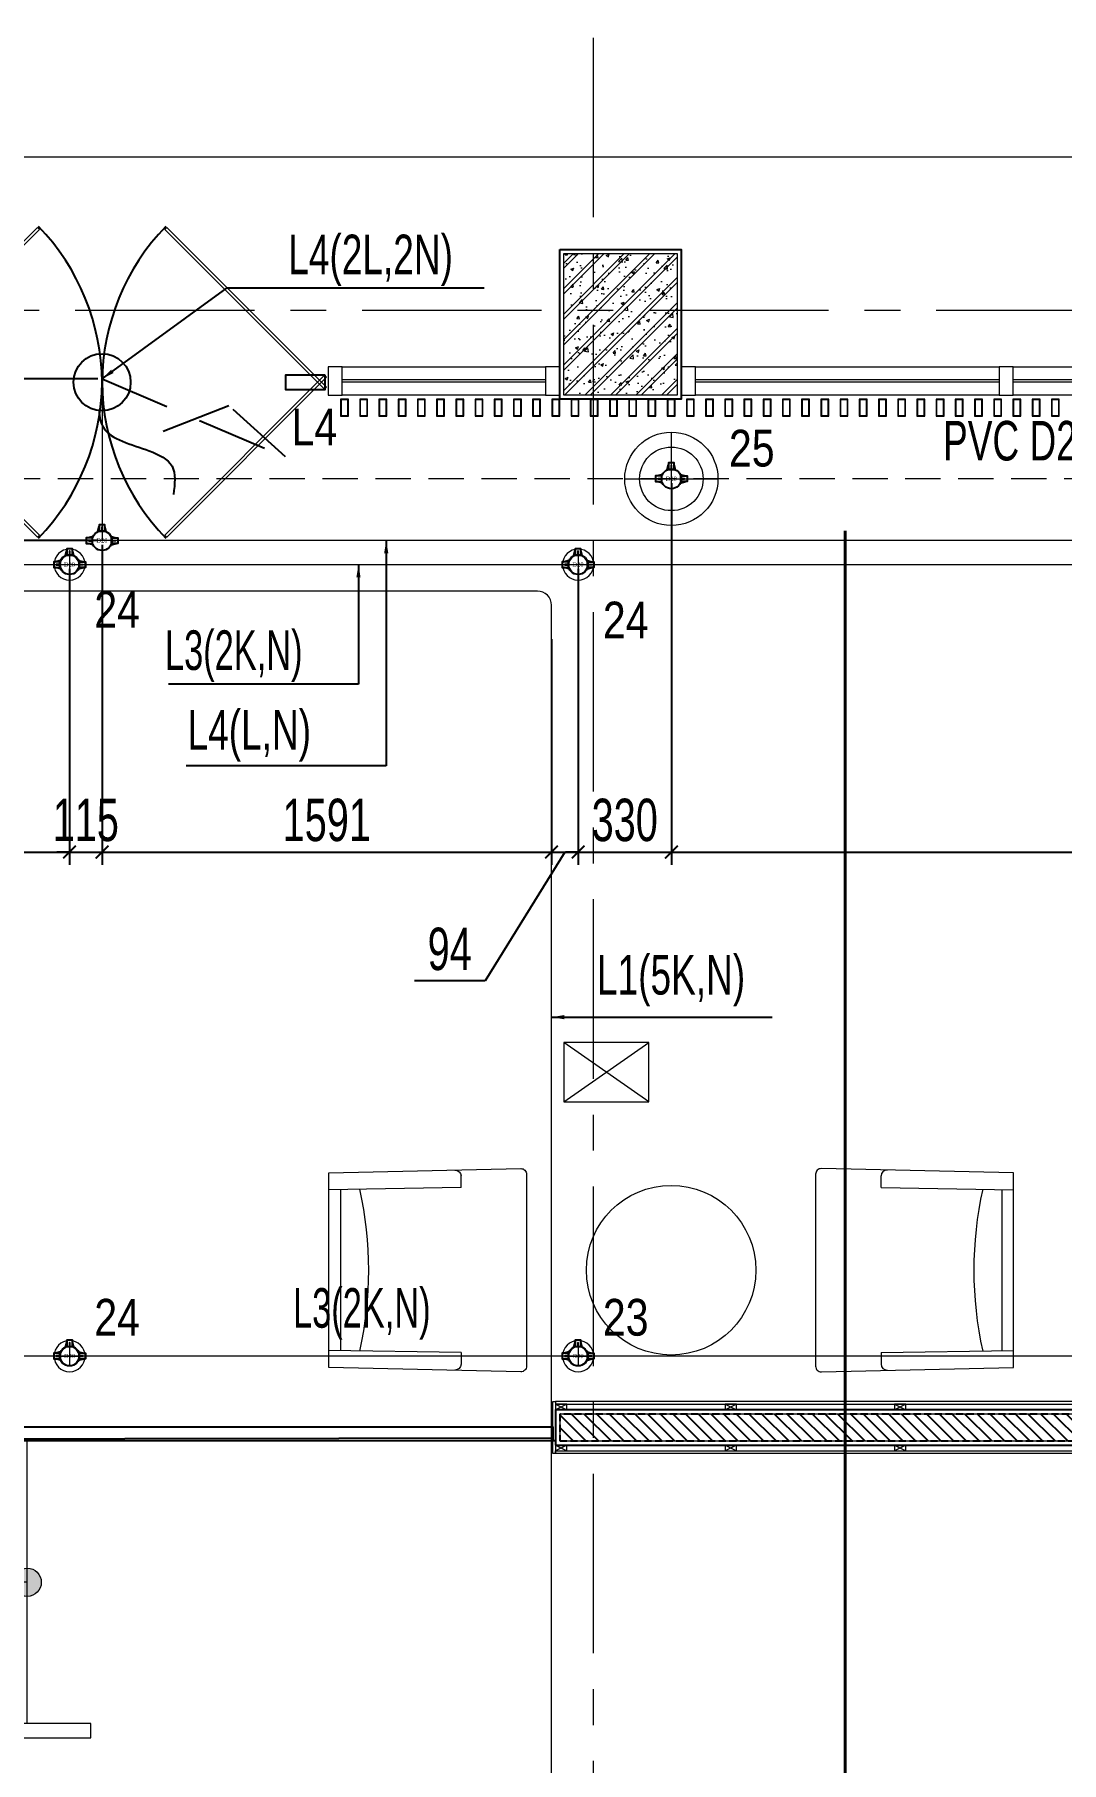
# Model space of a CAD drawing. Header units: millimetres. Extents: x -343543 to 400519, y -115663 to 104219.
# Drawn here: x -76445 to -72811, y -45137 to -39025 of the extents above; entities that cross this region are included whole.
import ezdxf
from ezdxf.xclip import XClip

# ---------------------------------------------------------------- set-up
doc = ezdxf.new("R2010")
doc.units = ezdxf.units.MM
doc.header["$XCLIPFRAME"] = 0
for name, pattern in [("$0$02'TUONG Xay$0$HIDDEN", [0.375, 0.25, -0.125]), ('CONTINOUS', [0]), ('HIDDEN2', [0.1875, 0.125, -0.0625]), ('XREF MAT BANG TUONG XAY$0$CENTER', [50.8, 31.75, -6.35, 6.35, -6.35]), ('XREF MAT BANG TUONG XAY$0$HIDDEN', [0.375, 0.25, -0.125])]:
    doc.linetypes.add(name, pattern=pattern)
doc.layers.get('0').update_dxf_attribs({"color": 231, "lineweight": 0})
doc.layers.get('DefPoints').update_dxf_attribs({"color": 191})
for name, color, linetype in [('A-FLOR', 35, 'Continuous'), ('INNO-GIOTHAI', 20, 'Continuous'), ('XREF MAT BANG TUONG XAY$0$A-FNSH', 8, 'Continuous'), ('XREF MAT BANG TUONG XAY$0$A-FURN', 8, 'Continuous'), ('XREF MAT BANG TUONG XAY$0$A-HIDD', 8, 'XREF MAT BANG TUONG XAY$0$HIDDEN'), ('XREF MAT BANG TUONG XAY$0$A-PATT', 8, 'Continuous'), ('ống ghen', 6, 'Continuous')]:
    doc.layers.add(name, color=color, linetype=linetype)
for name, color, linetype, lineweight in [('A-PATT', 252, 'Continuous', 9), ('A-SYMBOLS', 10, 'Continuous', 13), ('fix lighting', 2, 'Continuous', 5), ('ICC-Text', 3, 'Continuous', 25), ('SME-E-COND-LTG', 51, 'Continuous', 18), ('SME-E-LTG-DIM', 55, 'Continuous', 18), ('SME-E-LTG-NOTE', 54, 'Continuous', 18), ('SME-E-LTG-TEXT', 53, 'Continuous', 18), ('TEXT DIEN', 3, 'Continuous', 18), ('XREF MAT BANG TUONG XAY$0$$0$A-FINE', 8, 'Continuous', 25), ('XREF MAT BANG TUONG XAY$0$01.Xref _MB T1$0$A-WALL-INT', 8, 'Continuous', 9), ('XREF MAT BANG TUONG XAY$0$01.Xref _MB T2-Mai$0$$0$A-DOOR', 8, 'Continuous', 9), ('XREF MAT BANG TUONG XAY$0$01.Xref _MB T2-Mai$0$A-FURN', 8, 'Continuous', 5), ('XREF MAT BANG TUONG XAY$0$01.Xref _MB T2-Mai$0$A-PATT', 8, 'Continuous', 9), ('XREF MAT BANG TUONG XAY$0$01.Xref _MB T2-Mai$0$A-SYMBOLS', 8, 'Continuous', 13), ('XREF MAT BANG TUONG XAY$0$A-GRID', 8, 'XREF MAT BANG TUONG XAY$0$CENTER', 15), ('XREF MAT BANG TUONG XAY$0$A-WALL-INT', 8, 'Continuous', 9), ('XREF MAT BANG TUONG XAY$0$xref_IKIGAI_Cot$0$A-FNSH', 8, 'Continuous', 9), ('XREF MAT BANG TUONG XAY$0$xref_IKIGAI_Cot$0$A-PATT', 8, 'Continuous', 5)]:
    doc.layers.add(name, color=color, linetype=linetype, lineweight=lineweight)
doc.layers.add('EL - CABLE - PA', color=5, linetype='CONTINOUS', true_color=0x0000ff)
doc.styles.add('Arial', font='arial.ttf', dxfattribs={"width": 0.8})
doc.styles.add('ROMANS1', font='vntimeh.shx', dxfattribs={"width": 0.8, "bigfont": 'bigfont.shx'})
doc.styles.add('SM-DIMTEXT', font='SME.shx', dxfattribs={"width": 0.7})
doc.styles.add('SME-TEXT', font='sme.shx', dxfattribs={"width": 0.7})
doc.dimstyles.new('SDIM-75', dxfattribs={"dimscale": 75, "dimtxt": 2, "dimasz": 0.6, "dimexe": 0.6, "dimexo": 0.2, "dimgap": 0.5, "dimtad": 1, "dimdec": 0, "dimzin": 12, "dimtxsty": 'SM-DIMTEXT', "dimblk": 'ARCHTICK', "dimcen": 0.12, "dimdle": 0.6, "dimclrd": 7, "dimclre": 8, "dimadec": 0, "dimazin": 3, "dimtfac": 2, "dimtdec": 0, "dimtix": 1, "dimtmove": 1, "dimatfit": 3, "dimfxl": 1, "dimtzin": 0, "dimarcsym": 1})

# ---------------------------------------------------------------- blocks, each defined once
blk = doc.blocks.new('XREF MAT BANG TUONG XAY$0$xref_IKIGAI_Cot')
at = {"layer": 'XREF MAT BANG TUONG XAY$0$xref_IKIGAI_Cot$0$A-PATT'}
h = blk.add_hatch(dxfattribs=at)
h.set_pattern_fill('BT-01', color=8, scale=15, pattern_type=2)
h.set_pattern_definition([(50, (180, 280), (107.58903, -9.41282), [11.25, -123.75]), (355, (180, 280), (-20.8127, 112.82882), [9, -99]), (100.4514, (188.97, 279.22), (86.7764, 103.41593), [9.56103, -105.17132]), (46.1842, (180, 310), (160.08616, -24.82785), [16.875, -185.625]), (96.6356, (193.34, 307.93), (140.1994, 146.1177), [14.34154, -157.75695]), (351.1842, (180, 310), (140.1993, 146.1178), [13.5, -148.5]), (21, (195, 302.5), (89.53606, -60.39283), [11.25, -123.75]), (326, (195, 302.5), (36.4973, 108.7725), [9, -99]), (71.4514, (202.46, 297.47), (126.0334, 48.37957), [9.56103, -105.17132]), (37.5, (180, 280), (1.823978, 49.934078), [0, -97.8, 0, -100.5, 0, -99.375]), (7.5, (180, 280), (39.46043, 59.16176), [0, -57.3, 0, -95.55, 0, -37.875]), (327.5, (146.55, 280), (80.073365, -3.38323), [0, -37.5, 0, -117, 0, -155.25]), (317.5, (131.55, 280), (87.47793, 15.01575), [0, -48.75, 0, -77.7, 0, -110.25]), (45, (180, 280), (-45.07806, 45.07806), []), (45, (180, 298.375), (-45.07806, 45.07806), [])])
h.paths.add_polyline_path([(16095, -39800), (16495, -39800), (16495, -40300), (16095, -40300)])
at = {"layer": 'XREF MAT BANG TUONG XAY$0$A-GRID', "color": 8, "ltscale": 20}
for points in [[(16200, -53895), (16200, -27358.3)], [(-2907.5, -40000), (42750, -40000)], [(-2907.5, -44000), (42750, -44000)]]:
    blk.add_lwpolyline(points, dxfattribs=at)
at = {"layer": 'XREF MAT BANG TUONG XAY$0$xref_IKIGAI_Cot$0$A-FNSH', "color": 8}
for p, q in [((16095, -42800), (16395, -42590)), ((16395, -42800), (16095, -42590))]:
    blk.add_line(p, q, dxfattribs=at)
for points in [[(16095, -39800), (16495, -39800), (16495, -40300), (16095, -40300)], [(16095, -42800), (16395, -42800), (16395, -42590), (16095, -42590)]]:
    blk.add_lwpolyline(points, close=True, dxfattribs=at)
blk = doc.blocks.new('XREF MAT BANG TUONG XAY$0$01.Xref _MB T2-Mai$0$thang bo T2')
at = {"layer": 'XREF MAT BANG TUONG XAY$0$01.Xref _MB T2-Mai$0$A-PATT'}
h = blk.add_hatch(color=8, dxfattribs=at)
h.dxf.hatch_style = 1
edge = h.paths.add_edge_path()
edge.add_arc((5250, -400), 50, 0, 360)
at = {"layer": 'XREF MAT BANG TUONG XAY$0$01.Xref _MB T2-Mai$0$A-FURN', "color": 8}
for p, q in [((1050, 1220), (-50, 1220)), ((-50, 1220), (-50, 400)), ((0, 1220), (0, -950)), ((1050, 1220), (1050, 100)), ((1050, 940), (0, 940)), ((1050, 660), (0, 660)), ((1050, 380), (0, 380)), ((1050, 100), (0, 100)), ((-50, 0), (-50, -950))]:
    blk.add_line(p, q, dxfattribs=at)
at = {"layer": 'XREF MAT BANG TUONG XAY$0$01.Xref _MB T2-Mai$0$A-FURN', "color": 8, "elevation": 0}
for points in [[(1050, -900), (1050, 100)], [(5250, -900), (5250, 100), (1050, 100)], [(1330, -900), (1330, 100)], [(1610, -900), (1610, 100)], [(1890, -900), (1890, 100)], [(2170, -900), (2170, 100)], [(3010, -900), (3010, 100)], [(3290, -900), (3290, 100)], [(3570, -900), (3570, 100)], [(3850, -900), (3850, 100)], [(4130, -900), (4130, 100)], [(4410, -900), (4410, 100)], [(4690, -900), (4690, 100)], [(4970, -900), (4970, 100)], [(-190, -950), (5475.3, -950), (5475.3, -900), (0, -900)]]:
    blk.add_lwpolyline(points, dxfattribs=at)
at = {"layer": 'XREF MAT BANG TUONG XAY$0$01.Xref _MB T2-Mai$0$A-PATT', "color": 8, "ltscale": 500}
blk.add_circle((5250, -400), 50, dxfattribs=at)
at = {"layer": 'XREF MAT BANG TUONG XAY$0$01.Xref _MB T2-Mai$0$A-SYMBOLS', "color": 8, "ltscale": 500, "elevation": 0}
for points in [[(0, 940), (525, 1220), (1050, 940)], [(5250, -400), (525, -400), (525, 1220)]]:
    blk.add_lwpolyline(points, dxfattribs=at)
blk = doc.blocks.new('XREF MAT BANG TUONG XAY$0$NDFGNBV')
at = {"layer": 'XREF MAT BANG TUONG XAY$0$01.Xref _MB T1$0$A-WALL-INT', "color": 8}
blk.add_lwpolyline([(-20, -10), (20, -10), (20, 10), (-20, 10)], close=True, dxfattribs=at)
for points in [[(-20, 10), (20, -10)], [(20, 10), (-20, -10)]]:
    blk.add_lwpolyline(points, dxfattribs=at)
blk = doc.blocks.new('XREF MAT BANG TUONG XAY$0$nnnbvnfg')
at = {"layer": 'XREF MAT BANG TUONG XAY$0$01.Xref _MB T1$0$A-WALL-INT', "color": 8}
for points in [[(-14, -30), (14, -30), (14, 30), (-14, 30)], [(-12, -28), (12, -28), (12, 28), (-12, 28)]]:
    blk.add_lwpolyline(points, close=True, dxfattribs=at)
blk = doc.blocks.new('XREF MAT BANG TUONG XAY$0$nnrgnbnnrg')
at = {"layer": 'XREF MAT BANG TUONG XAY$0$01.Xref _MB T2-Mai$0$$0$A-DOOR', "color": 8}
for points in [[(-780.6, -162.7), (-214.9, 403), (-207.8, 395.9), (-773.5, -169.7)], [(808.9, -162.7), (243.2, 403), (236.2, 395.9), (801.9, -169.7)], [(-5635.8, -190), (-5585.8, -190), (-5585.8, -90), (-5635.8, -90)], [(-5585.8, -90), (-4435.8, -90), (-4435.8, -190), (-5585.8, -190)], [(-4435.8, -190), (-4385.8, -190), (-4385.8, -90), (-4435.8, -90)], [(-4385.8, -90), (-3235.8, -90), (-3235.8, -190), (-4385.8, -190)], [(-3235.8, -190), (-3185.8, -190), (-3185.8, -90), (-3235.8, -90)], [(-3185.8, -90), (-2035.8, -90), (-2035.8, -190), (-3185.8, -190)], [(-2035.8, -190), (-1985.8, -190), (-1985.8, -90), (-2035.8, -90)], [(-1985.8, -90), (-835.8, -90), (-835.8, -190), (-1985.8, -190)], [(-835.8, -190), (-785.8, -190), (-785.8, -90), (-835.8, -90)], [(-780.6, -127.3), (-214.9, -693), (-207.8, -685.9), (-773.5, -120.3)], [(808.9, -127.3), (243.2, -693), (236.2, -685.9), (801.9, -120.3)], [(814.2, -190), (864.2, -190), (864.2, -90), (814.2, -90)], [(864.2, -90), (1584.2, -90), (1584.2, -190), (864.2, -190)], [(1584.2, -190), (1634.2, -190), (1634.2, -90), (1584.2, -90)], [(-5585.8, -135), (-4435.8, -135), (-4435.8, -145), (-5585.8, -145)], [(-4385.8, -135), (-3235.8, -135), (-3235.8, -145), (-4385.8, -145)], [(-3185.8, -135), (-2035.8, -135), (-2035.8, -145), (-3185.8, -145)], [(-1985.8, -135), (-835.8, -135), (-835.8, -145), (-1985.8, -145)], [(864.2, -135), (1584.2, -135), (1584.2, -145), (864.2, -145)]]:
    blk.add_lwpolyline(points, close=True, dxfattribs=at)
at = {"layer": 'XREF MAT BANG TUONG XAY$0$A-FURN', "color": 8}
for points in [[(-775.8, -120), (-635.3, -120), (-635.3, -170), (-775.8, -170)], [(804.2, -120), (663.6, -120), (663.6, -170), (804.2, -170)]]:
    blk.add_lwpolyline(points, close=True, dxfattribs=at)
blk.add_circle((-755.8, -145), 10, dxfattribs=at)
for centre, start, end in [((-785.8, -150), 0.35809, 44.09201), ((814.2, -150), 135.90799, 179.64191), ((-785.8, -140), 315.90799, 359.64191), ((814.2, -140), 180.35809, 224.09201)]:
    blk.add_arc(centre, 800, start, end, dxfattribs=at)
blk = doc.blocks.new('*U261')
at = {"layer": 'XREF MAT BANG TUONG XAY$0$A-PATT'}
h = blk.add_hatch(dxfattribs=at)
h.set_pattern_fill('ANSI31', color=8, scale=10)
h.set_pattern_definition([(45, (43286.782, -11178.564), (-22.45064, 22.45064), [])])
h.paths.add_polyline_path([(-38.7, 47.5), (7801.3, 47.5), (7801.3, -47.5), (-38.7, -47.5)])
at = {"layer": 'XREF MAT BANG TUONG XAY$0$A-WALL-INT', "color": 8}
blk.add_lwpolyline([(-38.7, 47.5), (7801.3, 47.5), (7801.3, -47.5), (-38.7, -47.5)], close=True, dxfattribs=at)
blk = doc.blocks.new('XREF MAT BANG NOI THAT$0$YLD.Studio-05-90')
at = {"color": 8}
for p, q in [((-292.8, 231.4), (-284.3, 700)), ((291.6, 231.4), (284.2, 700)), ((-285, 658.6), (284.9, 658.6)), ((-292.8, 231.4), (-333.4, 231.4)), ((291.6, 231.4), (332.2, 231.4))]:
    blk.add_line(p, q, dxfattribs=at)
blk.add_lwpolyline([(-339.5, 0), (339.5, 0, 0.420818), (359.5, 20.4), (344.2, 700), (-344.3, 700), (-359.5, 20.4, 0.420818)], format="xyb", close=True, dxfattribs=at)
for centre, radius, start, end in [((0, 1879.6), 1319.6, 257.47248, 282.51524), ((-332.2, 253.5), 22.1, 178.8252, 267.01087), ((331, 253.5), 22.1, 272.98913, 1.1748)]:
    blk.add_arc(centre, radius, start, end, dxfattribs=at)
blk = doc.blocks.new('XREF MAT BANG NOI THAT')
at = {"color": 8}
blk.add_circle((16474.1, -43396.1), 300, dxfattribs=at)
at = {"color": 8, "xscale": -1.000000000000001, "rotation": 90}
blk.add_blockref('XREF MAT BANG NOI THAT$0$YLD.Studio-05-90', (15962.5, -43396.1), dxfattribs=at)
at = {"color": 8, "rotation": 270}
blk.add_blockref('XREF MAT BANG NOI THAT$0$YLD.Studio-05-90', (16985.6, -43396.1), dxfattribs=at)
blk = doc.blocks.new('01.Xref _MB T1')
at = {"layer": 'XREF MAT BANG TUONG XAY$0$$0$A-FINE', "color": 8, "elevation": 0}
blk.add_lwpolyline([(16055.98893, -43990.36564), (9994.98882, -44000.00001), (9994.98844, -42880.00008), (8894.99041, -42880.00008), (8894.98882, -43685.00003)], dxfattribs=at)
at = {"layer": 'XREF MAT BANG TUONG XAY$0$01.Xref _MB T1$0$A-WALL-INT', "color": 8}
for points in [[(16055.9994, -44044.00001), (16055.9994, -43861.00001), (16064.9994, -43861.00001), (16064.9994, -44044.00001)], [(16064.9994, -43870.00001), (23934.99202, -43870.00001), (23934.99202, -43861.00001), (16064.9994, -43861.00001)], [(16064.9994, -44035.00001), (23934.99202, -44035.00001), (23934.99202, -44044.00001), (16064.9994, -44044.00001)]]:
    blk.add_lwpolyline(points, close=True, dxfattribs=at)
at = {"layer": 'XREF MAT BANG TUONG XAY$0$01.Xref _MB T2-Mai$0$$0$A-DOOR', "color": 8}
for points in [[(16509.99078, -40300.00001), (16559.99078, -40300.00001), (16559.99078, -40200.00001), (16509.99078, -40200.00001)], [(16559.99078, -40200.00001), (17634.99078, -40200.00001), (17634.99078, -40300.00001), (16559.99078, -40300.00001)], [(17634.99078, -40300.00001), (17684.99078, -40300.00001), (17684.99078, -40200.00001), (17634.99078, -40200.00001)], [(17684.99078, -40200.00001), (18804.99078, -40200.00001), (18804.99078, -40300.00001), (17684.99078, -40300.00001)], [(16559.99078, -40245.00001), (17634.99078, -40245.00001), (17634.99078, -40255.00001), (16559.99078, -40255.00001)], [(17684.99078, -40245.00001), (18804.99078, -40245.00001), (18804.99078, -40255.00001), (17684.99078, -40255.00001)]]:
    blk.add_lwpolyline(points, close=True, dxfattribs=at)
at = {"layer": 'XREF MAT BANG TUONG XAY$0$A-FNSH', "color": 8}
blk.add_lwpolyline([(16079.99078, -39785.00001), (16509.99078, -39785.00001), (16509.99078, -40315.00001), (16079.99078, -40315.00001)], close=True, dxfattribs=at)
at = {"layer": 'XREF MAT BANG TUONG XAY$0$A-FURN', "color": 8}
blk.add_lwpolyline([(16064.9994, -44015.00001), (23934.99202, -44015.00001), (23934.99202, -43890.00001), (16064.9994, -43890.00001)], close=True, dxfattribs=at)
at = {"layer": 'XREF MAT BANG TUONG XAY$0$A-FURN', "color": 8, "elevation": 0}
blk.add_lwpolyline([(16064.9994, -44000.00055), (9994.99073, -44000.00055), (9994.99073, -43950.00055), (16055.9994, -43950.00055), (16055.9994, -44000.00055)], dxfattribs=at)
at = {"layer": 'XREF MAT BANG TUONG XAY$0$A-HIDD', "color": 8, "ltscale": 100}
blk.add_lwpolyline([(16079.9994, -44000.00001), (23919.99202, -44000.00001), (23919.99202, -43905.00001), (16079.9994, -43905.00001)], close=True, dxfattribs=at)
at = {"color": 8}
ref = blk.add_blockref('XREF MAT BANG TUONG XAY$0$xref_IKIGAI_Cot', (-0.00927, -0.00001), dxfattribs=at)
XClip(ref).set_block_clipping_path([(-5181.1494167775, -58156.1251844964), (44638.3275875031, -24933.2650512661)])
at = {"layer": 'XREF MAT BANG TUONG XAY$0$A-FURN', "color": 8}
for name, p in [('XREF MAT BANG TUONG XAY$0$nnrgnbnnrg', (14445.81833, -40110.00001)), ('XREF MAT BANG TUONG XAY$0$nnnbvnfg', (15317.99078, -40345.00001)), ('XREF MAT BANG TUONG XAY$0$nnnbvnfg', (15385.99078, -40345.00001)), ('XREF MAT BANG TUONG XAY$0$nnnbvnfg', (15453.99078, -40345.00001)), ('XREF MAT BANG TUONG XAY$0$nnnbvnfg', (15521.99078, -40345.00001)), ('XREF MAT BANG TUONG XAY$0$nnnbvnfg', (15589.99078, -40345.00001)), ('XREF MAT BANG TUONG XAY$0$nnnbvnfg', (15657.99078, -40345.00001)), ('XREF MAT BANG TUONG XAY$0$nnnbvnfg', (15725.99078, -40345.00001)), ('XREF MAT BANG TUONG XAY$0$nnnbvnfg', (15793.99078, -40345.00001)), ('XREF MAT BANG TUONG XAY$0$nnnbvnfg', (15861.99078, -40345.00001)), ('XREF MAT BANG TUONG XAY$0$nnnbvnfg', (15929.99078, -40345.00001)), ('XREF MAT BANG TUONG XAY$0$nnnbvnfg', (15997.99078, -40345.00001)), ('XREF MAT BANG TUONG XAY$0$nnnbvnfg', (16065.99078, -40345.00001)), ('XREF MAT BANG TUONG XAY$0$nnnbvnfg', (16133.99078, -40345.00001)), ('XREF MAT BANG TUONG XAY$0$nnnbvnfg', (16201.99078, -40345.00001)), ('XREF MAT BANG TUONG XAY$0$nnnbvnfg', (16269.99078, -40345.00001)), ('XREF MAT BANG TUONG XAY$0$nnnbvnfg', (16337.99078, -40345.00001)), ('XREF MAT BANG TUONG XAY$0$nnnbvnfg', (16405.99078, -40345.00001)), ('XREF MAT BANG TUONG XAY$0$nnnbvnfg', (16473.99078, -40345.00001)), ('XREF MAT BANG TUONG XAY$0$nnnbvnfg', (16541.99078, -40345.00001)), ('XREF MAT BANG TUONG XAY$0$nnnbvnfg', (16609.99078, -40345.00001)), ('XREF MAT BANG TUONG XAY$0$nnnbvnfg', (16677.99078, -40345.00001)), ('XREF MAT BANG TUONG XAY$0$nnnbvnfg', (16745.99078, -40345.00001)), ('XREF MAT BANG TUONG XAY$0$nnnbvnfg', (16813.99078, -40345.00001)), ('XREF MAT BANG TUONG XAY$0$nnnbvnfg', (16881.99078, -40345.00001)), ('XREF MAT BANG TUONG XAY$0$nnnbvnfg', (16949.99078, -40345.00001)), ('XREF MAT BANG TUONG XAY$0$nnnbvnfg', (17017.99078, -40345.00001)), ('XREF MAT BANG TUONG XAY$0$nnnbvnfg', (17085.99078, -40345.00001)), ('XREF MAT BANG TUONG XAY$0$nnnbvnfg', (17153.99078, -40345.00001)), ('XREF MAT BANG TUONG XAY$0$nnnbvnfg', (17221.99078, -40345.00001)), ('XREF MAT BANG TUONG XAY$0$nnnbvnfg', (17289.99078, -40345.00001)), ('XREF MAT BANG TUONG XAY$0$nnnbvnfg', (17357.99078, -40345.00001)), ('XREF MAT BANG TUONG XAY$0$nnnbvnfg', (17425.99078, -40345.00001)), ('XREF MAT BANG TUONG XAY$0$nnnbvnfg', (17493.99078, -40345.00001)), ('XREF MAT BANG TUONG XAY$0$nnnbvnfg', (17561.99078, -40345.00001)), ('XREF MAT BANG TUONG XAY$0$nnnbvnfg', (17629.99078, -40345.00001)), ('XREF MAT BANG TUONG XAY$0$nnnbvnfg', (17697.99078, -40345.00001)), ('XREF MAT BANG TUONG XAY$0$nnnbvnfg', (17765.99078, -40345.00001)), ('XREF MAT BANG TUONG XAY$0$nnnbvnfg', (17765.99078, -40345.00001)), ('XREF MAT BANG TUONG XAY$0$nnnbvnfg', (17833.99078, -40345.00001)), ('XREF MAT BANG TUONG XAY$0$01.Xref _MB T2-Mai$0$thang bo T2', (8944.99073, -44100)), ('XREF MAT BANG TUONG XAY$0$NDFGNBV', (16084.9994, -43880.00001)), ('XREF MAT BANG TUONG XAY$0$NDFGNBV', (16684.9994, -43880.00001)), ('XREF MAT BANG TUONG XAY$0$NDFGNBV', (17284.9994, -43880.00001)), ('XREF MAT BANG TUONG XAY$0$NDFGNBV', (16084.9994, -44025.00001)), ('XREF MAT BANG TUONG XAY$0$NDFGNBV', (16684.9994, -44025.00001)), ('XREF MAT BANG TUONG XAY$0$NDFGNBV', (17284.9994, -44025.00001))]:
    blk.add_blockref(name, p, dxfattribs=at)
at = {"layer": 'XREF MAT BANG TUONG XAY$0$A-FURN', "color": 8, "xscale": -1}
blk.add_blockref('*U261', (23881.29371, -43952.50001), dxfattribs=at)
at = {"layer": 'A-PATT', "color": 8}
blk.add_blockref('XREF MAT BANG NOI THAT', (0, 0), dxfattribs=at)
blk = doc.blocks.new('A$C1bd1283e')
at = {"color": 0, "linetype": 'ByBlock'}
for p, q in [((-11.7, -11.7), (11.7, 11.7)), ((-11.7, 11.7), (11.7, -11.7))]:
    blk.add_line(p, q, dxfattribs=at)
for radius, start, end in [(27.5, 135, 315), (27.5, 315, 135), (16.5, 135, 315), (16.5, 315, 135)]:
    blk.add_arc((0, 0), radius, start, end, dxfattribs=at)
blk = doc.blocks.new('A$C0707c3b3')
at = {"layer": 'fix lighting', "linetype": "$0$02'TUONG Xay$0$HIDDEN", "ltscale": 500, "const_width": 10}
blk.add_lwpolyline([(-14365, -10030), (-14365, -18670)], dxfattribs=at)
at = {"layer": 'fix lighting', "xscale": 2, "yscale": 2, "zscale": 2, "rotation": 315}
for p in [(-17110, -10150), (-15310, -10150), (-17110, -12950), (-15310, -12950)]:
    blk.add_blockref('A$C1bd1283e', p, dxfattribs=at)
blk = doc.blocks.new('LT12')
for points in [[(0, -110), (0, 110)], [(-110, 0), (110, 0)]]:
    blk.add_lwpolyline(points)
blk.add_circle((0, 0), 110)
at = {"layer": 'A-PATT'}
blk.add_circle((0, 0), 75, dxfattribs=at)
blk = doc.blocks.new('A$C6ab44c1a')
blk.add_circle((0, 0), 50.5)
blk.add_open_spline([(-5.1, -50.2), (-4.8, -61.6), (2.8, -99.1), (70.3, -113.1), (133.4, -143.7), (128.7, -179.9), (126.3, -198.4)], degree=3, knots=[22.981386, 22.981386, 22.981386, 22.981386, 39.998359, 85.547817, 109.785384, 134.820833, 134.820833, 134.820833, 134.820833])
blk = doc.blocks.new('DenSanTuongT2Ikigai')
at = {"layer": 'EL - CABLE - PA', "color": 5, "true_color": 0x0000ff, "xscale": 2, "yscale": 2, "zscale": 2}
blk.add_blockref('A$C6ab44c1a', (14460, 9745), dxfattribs=at)
at = {"layer": 'fix lighting', "xscale": 1.5, "yscale": 1.5, "zscale": 1.5}
blk.add_blockref('LT12', (16475, 9403.4), dxfattribs=at)
blk = doc.blocks.new('c3-20')
at = {"layer": 'ống ghen', "ltscale": 30}
for points in [[(5338959.8, -3869072.3), (5338964.6, -3869054)], [(5338989.3, -3869072.3), (5338984.6, -3869054)], [(5338942.8, -3869089.3), (5338924.6, -3869094)], [(5338942.8, -3869118.8), (5338924.6, -3869114)], [(5339006.3, -3869089.3), (5339024.6, -3869094)], [(5339006.3, -3869118.8), (5339024.6, -3869114)]]:
    blk.add_lwpolyline(points, dxfattribs=at)
for points in [[(5338984.6, -3869070.5), (5338984.6, -3869048), (5338964.6, -3869048), (5338964.6, -3869070.5)], [(5338975.1, -3869069), (5338975.1, -3869057), (5338974, -3869057), (5338974, -3869069)], [(5338941, -3869094), (5338918.6, -3869094), (5338918.6, -3869114), (5338941, -3869114)], [(5338939.6, -3869103.5), (5338927.5, -3869103.5), (5338927.5, -3869104.6), (5338939.6, -3869104.6)], [(5339008.1, -3869094), (5339030.6, -3869094), (5339030.6, -3869114), (5339008.1, -3869114)], [(5339009.6, -3869103.5), (5339021.6, -3869103.5), (5339021.6, -3869104.6), (5339009.6, -3869104.6)]]:
    blk.add_lwpolyline(points, close=True, dxfattribs=at)
blk.add_circle((5338974.6, -3869104), 35, dxfattribs=at)
at = {"layer": 'TEXT DIEN', "ltscale": 30, "style": 'ROMANS1'}
blk.add_text('D20', height=15, dxfattribs=at).set_placement((5338954.5, -3869111.3))
blk = doc.blocks.new('_ArchTick')
at = {"color": 0, "linetype": 'ByBlock', "const_width": 0.15}
blk.add_lwpolyline([(-0.5, -0.5), (0.5, 0.5)], dxfattribs=at)
blk = doc.blocks.new('*D1709')
at = {"layer": 'DefPoints', "color": 0, "linetype": 'Continuous', "ltscale": 1000, "transparency": 16777216}
for p in [(-78121.5, -40900), (-76321.5, -40900), (-76321.5, -41916.7)]:
    blk.add_point(p, dxfattribs=at)
at = {"layer": 'SME-E-LTG-DIM', "color": 8, "linetype": 'Continuous', "lineweight": -2, "ltscale": 1000, "transparency": 16777216}
for p, q in [((-78121.5, -40915), (-78121.5, -41961.7)), ((-76321.5, -40915), (-76321.5, -41961.7))]:
    blk.add_line(p, q, dxfattribs=at)
at = {"layer": 'SME-E-LTG-DIM', "color": 7, "linetype": 'Continuous', "lineweight": -2, "ltscale": 1000, "transparency": 16777216}
blk.add_line((-78166.5, -41916.7), (-76276.5, -41916.7), dxfattribs=at)
at = {"layer": 'SME-E-LTG-DIM', "color": 7, "linetype": 'Continuous', "lineweight": -2, "ltscale": 1000, "transparency": 16777216, "xscale": 45, "yscale": 45, "zscale": 45, "rotation": 180}
blk.add_blockref('_ArchTick', (-78121.5, -41916.7), dxfattribs=at)
at = {"layer": 'SME-E-LTG-DIM', "color": 7, "linetype": 'Continuous', "lineweight": -2, "ltscale": 1000, "transparency": 16777216, "xscale": 45, "yscale": 45, "zscale": 45}
blk.add_blockref('_ArchTick', (-76321.5, -41916.7), dxfattribs=at)
at = {"layer": 'SME-E-LTG-DIM', "color": 0, "linetype": 'Continuous', "ltscale": 1000, "transparency": 16777216, "insert": (-77221.5, -41804.2), "char_height": 150, "attachment_point": 5, "style": 'SM-DIMTEXT'}
blk.add_mtext('1800', dxfattribs=at)
blk = doc.blocks.new('*D1710')
at = {"layer": 'DefPoints', "color": 0, "linetype": 'Continuous', "ltscale": 1000, "transparency": 16777216}
for p in [(-76206.5, -40815), (-76321.5, -40900), (-76206.5, -41916.7)]:
    blk.add_point(p, dxfattribs=at)
at = {"layer": 'SME-E-LTG-DIM', "color": 8, "linetype": 'Continuous', "lineweight": -2, "ltscale": 1000, "transparency": 16777216}
for p, q in [((-76206.5, -40830), (-76206.5, -41961.7)), ((-76321.5, -40915), (-76321.5, -41961.7))]:
    blk.add_line(p, q, dxfattribs=at)
at = {"layer": 'SME-E-LTG-DIM', "color": 7, "linetype": 'Continuous', "lineweight": -2, "ltscale": 1000, "transparency": 16777216}
for p, q in [((-76321.5, -41916.7), (-76366.5, -41916.7)), ((-76321.5, -41916.7), (-76206.5, -41916.7)), ((-76206.5, -41916.7), (-76161.5, -41916.7))]:
    blk.add_line(p, q, dxfattribs=at)
at = {"layer": 'SME-E-LTG-DIM', "color": 7, "linetype": 'Continuous', "lineweight": -2, "ltscale": 1000, "transparency": 16777216, "xscale": 45, "yscale": 45, "zscale": 45}
blk.add_blockref('_ArchTick', (-76321.5, -41916.7), dxfattribs=at)
at = {"layer": 'SME-E-LTG-DIM', "color": 7, "linetype": 'Continuous', "lineweight": -2, "ltscale": 1000, "transparency": 16777216, "xscale": 45, "yscale": 45, "zscale": 45, "rotation": 180}
blk.add_blockref('_ArchTick', (-76206.5, -41916.7), dxfattribs=at)
at = {"layer": 'SME-E-LTG-DIM', "color": 0, "linetype": 'Continuous', "ltscale": 1000, "transparency": 16777216, "insert": (-76264, -41804.2), "char_height": 150, "attachment_point": 5, "style": 'SM-DIMTEXT'}
blk.add_mtext('115', dxfattribs=at)
blk = doc.blocks.new('*D1711')
at = {"layer": 'DefPoints', "color": 0, "linetype": 'Continuous', "ltscale": 1000, "transparency": 16777216}
for p in [(-76206.5, -40815), (-74615.7, -41148.5), (-74615.7, -41916.7)]:
    blk.add_point(p, dxfattribs=at)
at = {"layer": 'SME-E-LTG-DIM', "color": 8, "linetype": 'Continuous', "lineweight": -2, "ltscale": 1000, "transparency": 16777216}
for p, q in [((-76206.5, -40830), (-76206.5, -41961.7)), ((-74615.7, -41163.5), (-74615.7, -41961.7))]:
    blk.add_line(p, q, dxfattribs=at)
at = {"layer": 'SME-E-LTG-DIM', "color": 7, "linetype": 'Continuous', "lineweight": -2, "ltscale": 1000, "transparency": 16777216}
blk.add_line((-76251.5, -41916.7), (-74570.7, -41916.7), dxfattribs=at)
at = {"layer": 'SME-E-LTG-DIM', "color": 7, "linetype": 'Continuous', "lineweight": -2, "ltscale": 1000, "transparency": 16777216, "xscale": 45, "yscale": 45, "zscale": 45, "rotation": 180}
blk.add_blockref('_ArchTick', (-76206.5, -41916.7), dxfattribs=at)
at = {"layer": 'SME-E-LTG-DIM', "color": 7, "linetype": 'Continuous', "lineweight": -2, "ltscale": 1000, "transparency": 16777216, "xscale": 45, "yscale": 45, "zscale": 45}
blk.add_blockref('_ArchTick', (-74615.7, -41916.7), dxfattribs=at)
at = {"layer": 'SME-E-LTG-DIM', "color": 0, "linetype": 'Continuous', "ltscale": 1000, "transparency": 16777216, "insert": (-75411.1, -41804.2), "char_height": 150, "attachment_point": 5, "style": 'SM-DIMTEXT'}
blk.add_mtext('1591', dxfattribs=at)
blk = doc.blocks.new('*D1712')
at = {"layer": 'DefPoints', "color": 0, "linetype": 'Continuous', "ltscale": 1000, "transparency": 16777216}
for p in [(-74521.5, -40900), (-74615.7, -41148.5), (-74521.5, -41916.7)]:
    blk.add_point(p, dxfattribs=at)
at = {"layer": 'SME-E-LTG-DIM', "color": 8, "linetype": 'Continuous', "lineweight": -2, "ltscale": 1000, "transparency": 16777216}
for p, q in [((-74521.5, -40915), (-74521.5, -41961.7)), ((-74615.7, -41163.5), (-74615.7, -41961.7))]:
    blk.add_line(p, q, dxfattribs=at)
at = {"layer": 'SME-E-LTG-DIM', "color": 7, "linetype": 'Continuous', "lineweight": -2, "ltscale": 1000, "transparency": 16777216}
for p, q in [((-74568.6, -41916.7), (-74851.1, -42372.9)), ((-74660.7, -41916.7), (-74476.5, -41916.7)), ((-74851.1, -42372.9), (-75101.1, -42372.9))]:
    blk.add_line(p, q, dxfattribs=at)
at = {"layer": 'SME-E-LTG-DIM', "color": 7, "linetype": 'Continuous', "lineweight": -2, "ltscale": 1000, "transparency": 16777216, "xscale": 45, "yscale": 45, "zscale": 45, "rotation": 180}
blk.add_blockref('_ArchTick', (-74615.7, -41916.7), dxfattribs=at)
at = {"layer": 'SME-E-LTG-DIM', "color": 7, "linetype": 'Continuous', "lineweight": -2, "ltscale": 1000, "transparency": 16777216, "xscale": 45, "yscale": 45, "zscale": 45}
blk.add_blockref('_ArchTick', (-74521.5, -41916.7), dxfattribs=at)
at = {"layer": 'SME-E-LTG-DIM', "color": 0, "linetype": 'Continuous', "ltscale": 1000, "transparency": 16777216, "insert": (-74976.1, -42260.4), "char_height": 150, "attachment_point": 5, "style": 'SM-DIMTEXT'}
blk.add_mtext('94', dxfattribs=at)
blk = doc.blocks.new('*D1713')
at = {"layer": 'DefPoints', "color": 0, "linetype": 'Continuous', "ltscale": 1000, "transparency": 16777216}
for p in [(-74191.5, -40596.6), (-74521.5, -40900), (-74191.5, -41916.7)]:
    blk.add_point(p, dxfattribs=at)
at = {"layer": 'SME-E-LTG-DIM', "color": 8, "linetype": 'Continuous', "lineweight": -2, "ltscale": 1000, "transparency": 16777216}
for p, q in [((-74191.5, -40611.6), (-74191.5, -41961.7)), ((-74521.5, -40915), (-74521.5, -41961.7))]:
    blk.add_line(p, q, dxfattribs=at)
at = {"layer": 'SME-E-LTG-DIM', "color": 7, "linetype": 'Continuous', "lineweight": -2, "ltscale": 1000, "transparency": 16777216}
for p, q in [((-74521.5, -41916.7), (-74566.5, -41916.7)), ((-74521.5, -41916.7), (-74191.5, -41916.7)), ((-74191.5, -41916.7), (-74146.5, -41916.7))]:
    blk.add_line(p, q, dxfattribs=at)
at = {"layer": 'SME-E-LTG-DIM', "color": 7, "linetype": 'Continuous', "lineweight": -2, "ltscale": 1000, "transparency": 16777216, "xscale": 45, "yscale": 45, "zscale": 45}
blk.add_blockref('_ArchTick', (-74521.5, -41916.7), dxfattribs=at)
at = {"layer": 'SME-E-LTG-DIM', "color": 7, "linetype": 'Continuous', "lineweight": -2, "ltscale": 1000, "transparency": 16777216, "xscale": 45, "yscale": 45, "zscale": 45, "rotation": 180}
blk.add_blockref('_ArchTick', (-74191.5, -41916.7), dxfattribs=at)
at = {"layer": 'SME-E-LTG-DIM', "color": 0, "linetype": 'Continuous', "ltscale": 1000, "transparency": 16777216, "insert": (-74356.5, -41804.2), "char_height": 150, "attachment_point": 5, "style": 'SM-DIMTEXT'}
blk.add_mtext('330', dxfattribs=at)
blk = doc.blocks.new('*D1714')
at = {"layer": 'DefPoints', "color": 0, "linetype": 'Continuous', "ltscale": 1000, "transparency": 16777216}
for p in [(-74191.5, -40596.6), (-67139.7, -40596.6), (-67139.7, -41916.7)]:
    blk.add_point(p, dxfattribs=at)
at = {"layer": 'SME-E-LTG-DIM', "color": 8, "linetype": 'Continuous', "lineweight": -2, "ltscale": 1000, "transparency": 16777216}
for p, q in [((-74191.5, -40611.6), (-74191.5, -41961.7)), ((-67139.7, -40611.6), (-67139.7, -41961.7))]:
    blk.add_line(p, q, dxfattribs=at)
at = {"layer": 'SME-E-LTG-DIM', "color": 7, "linetype": 'Continuous', "lineweight": -2, "ltscale": 1000, "transparency": 16777216}
blk.add_line((-74236.5, -41916.7), (-67094.7, -41916.7), dxfattribs=at)
at = {"layer": 'SME-E-LTG-DIM', "color": 7, "linetype": 'Continuous', "lineweight": -2, "ltscale": 1000, "transparency": 16777216, "xscale": 45, "yscale": 45, "zscale": 45, "rotation": 180}
blk.add_blockref('_ArchTick', (-74191.5, -41916.7), dxfattribs=at)
at = {"layer": 'SME-E-LTG-DIM', "color": 7, "linetype": 'Continuous', "lineweight": -2, "ltscale": 1000, "transparency": 16777216, "xscale": 45, "yscale": 45, "zscale": 45}
blk.add_blockref('_ArchTick', (-67139.7, -41916.7), dxfattribs=at)
at = {"layer": 'SME-E-LTG-DIM', "color": 0, "linetype": 'Continuous', "ltscale": 1000, "transparency": 16777216, "insert": (-70665.6, -41804.2), "char_height": 150, "attachment_point": 5, "style": 'SM-DIMTEXT'}
blk.add_mtext('7052', dxfattribs=at)
blk = doc.blocks.new('*D1723')
at = {"layer": 'DefPoints', "color": 0, "linetype": 'Continuous', "ltscale": 1000, "transparency": 16777216}
for p in [(-76603.1, -40242.9), (-76206.4, -40242.9), (-76206.5, -40815)]:
    blk.add_point(p, dxfattribs=at)
at = {"layer": 'SME-E-LTG-DIM', "color": 7, "linetype": 'Continuous', "lineweight": -2, "ltscale": 1000, "transparency": 16777216}
blk.add_line((-76603.1, -40860), (-76603.1, -40197.9), dxfattribs=at)
at = {"layer": 'SME-E-LTG-DIM', "color": 8, "linetype": 'Continuous', "lineweight": -2, "ltscale": 1000, "transparency": 16777216}
for p, q in [((-76221.4, -40242.9), (-76648.1, -40242.9)), ((-76221.5, -40815), (-76648.1, -40815))]:
    blk.add_line(p, q, dxfattribs=at)
at = {"layer": 'SME-E-LTG-DIM', "color": 7, "linetype": 'Continuous', "lineweight": -2, "ltscale": 1000, "transparency": 16777216, "xscale": 45, "yscale": 45, "zscale": 45}
for p, rotation in [((-76603.1, -40242.9), 90), ((-76603.1, -40815), 270)]:
    blk.add_blockref('_ArchTick', p, dxfattribs=dict(at, rotation=rotation))
at = {"layer": 'SME-E-LTG-DIM', "color": 0, "linetype": 'Continuous', "ltscale": 1000, "transparency": 16777216, "insert": (-76715.6, -40529), "char_height": 150, "attachment_point": 5, "rotation": 90, "style": 'SM-DIMTEXT'}
blk.add_mtext('572', dxfattribs=at)

msp = doc.modelspace()

# ---------------------------------------------------------------- block references
at = {"layer": 'A-SYMBOLS'}
msp.add_blockref('01.Xref _MB T1', (-90666.5, 0), dxfattribs=at)

# ---------------------------------------------------------------- next in the draw order: linework, layer by layer
at = {"layer": 'ICC-Text', "color": 4, "linetype": "$0$02'TUONG Xay$0$HIDDEN", "ltscale": 1000}
msp.add_lwpolyline([(-76206.7, -40242.8), (-75557.2, -40519.2), (-75757.5, -40338.7), (-76027.2, -40443.3)], dxfattribs=at)
at = {"layer": 'SME-E-COND-LTG', "color": 3, "linetype": 'Continuous', "ltscale": 1000}
for p, q in [((-71821.5, -39458.4), (-80838.2, -39458.4)), ((-76206.5, -40255), (-76206.5, -40815)), ((-65126.4, -40815), (-80919.6, -40815)), ((-81411.5, -40900), (-59971.6, -40900)), ((-74665.7, -40993.6), (-81299.9, -40993.6)), ((-74615.7, -46500), (-74615.7, -41043.6))]:
    msp.add_line(p, q, dxfattribs=at)
at = {"layer": 'SME-E-COND-LTG', "color": 3, "linetype": 'HIDDEN2', "ltscale": 1000}
msp.add_line((-63113.4, -40596.6), (-82066.5, -40596.6), dxfattribs=at)
at = {"layer": 'SME-E-COND-LTG', "color": 3, "linetype": 'Continuous', "ltscale": 1000}
msp.add_lwpolyline([(-61411.6, -43700), (-79921.5, -43700), (-79921.5, -40900)], dxfattribs=at)
msp.add_arc((-74665.7, -41043.6), 50, 0, 90, dxfattribs=at)

# ---------------------------------------------------------------- next in the draw order: block references
at = {"layer": 'A-FLOR'}
msp.add_blockref('DenSanTuongT2Ikigai', (-90666.5, -50000), dxfattribs=at)
at = {"layer": 'INNO-GIOTHAI'}
msp.add_blockref('A$C0707c3b3', (-59211.5, -30750), dxfattribs=at)
at = {"layer": 'TEXT DIEN', "ltscale": 30}
for p in [(-5413166.1, 3828507.5), (-5415181.1, 3828289), (-5415296.1, 3828204.1), (-5413496.1, 3828204.1), (-5415296.1, 3825404.1), (-5413496.1, 3825404.1)]:
    msp.add_blockref('c3-20', p, dxfattribs=at)

# ---------------------------------------------------------------- next in the draw order: texts
at = {"layer": 'ICC-Text', "linetype": "$0$02'TUONG Xay$0$HIDDEN", "style": 'Arial', "width": 0.8}
for s, p in [('L4', (-75536, -40478.3)), ('25', (-73987.7, -40553)), ('24', (-76233.9, -41123.3)), ('24', (-74433.9, -41161.1)), ('24', (-76233.9, -43627.6)), ('23', (-74433.9, -43627.6))]:
    msp.add_text(s, height=130, dxfattribs=at).set_placement(p)
at = {"layer": 'SME-E-LTG-NOTE', "style": 'SME-TEXT'}
for s, width, p in [('L4(2L,2N)', 0.7, (-75547.4, -39872.7)), ('L3(2K,N)', 0.65, (-75983.8, -41272.6)), ('L4(L,N)', 0.7, (-75903.9, -41554.6)), ('L1(5K,N)', 0.7, (-74454.7, -42421)), ('L3(2K,N)', 0.65, (-75530.5, -43599.4))]:
    msp.add_text(s, height=140, dxfattribs=dict(at, width=width)).set_placement(p)
at = {"layer": 'SME-E-LTG-TEXT', "style": 'SME-TEXT', "width": 0.7}
msp.add_text('PVC D20 ÂM SÀN', height=140, dxfattribs=at).set_placement((-73229.9, -40531.6))

# ---------------------------------------------------------------- next in the draw order: dimensions: what is measured, and where the dimension line sits
at = {"layer": 'SME-E-LTG-DIM', "linetype": 'Continuous', "ltscale": 1000}
dim = msp.add_linear_dim(base=(-76603.1, -40242.9), p1=(-76206.5, -40815), p2=(-76206.4, -40242.9), angle=90, dimstyle='SDIM-75', dxfattribs=at)
dim.commit()
dim.dimension.update_dxf_attribs({"geometry": '*D1723', "text_midpoint": (-76715.6, -40529)})
for base, p1, p2, picture, middle in [((-74191.5, -41916.7), (-74521.5, -40900), (-74191.5, -40596.6), '*D1713', (-74356.5, -41804.2)), ((-67139.7, -41916.7), (-74191.5, -40596.6), (-67139.7, -40596.6), '*D1714', (-70665.6, -41804.2)), ((-76206.5, -41916.7), (-76321.5, -40900), (-76206.5, -40815), '*D1710', (-76264, -41804.2)), ((-74615.7, -41916.7), (-76206.5, -40815), (-74615.7, -41148.5), '*D1711', (-75411.1, -41804.2)), ((-76321.5, -41916.7), (-78121.5, -40900), (-76321.5, -40900), '*D1709', (-77221.5, -41804.2))]:
    dim = msp.add_linear_dim(base=base, p1=p1, p2=p2, dimstyle='SDIM-75', dxfattribs=at)
    dim.commit()
    dim.dimension.update_dxf_attribs({"geometry": picture, "text_midpoint": middle})
dim = msp.add_linear_dim(base=(-74521.5, -41916.7), p1=(-74615.7, -41148.5), p2=(-74521.5, -40900), dimstyle='SDIM-75', dxfattribs=at)
dim.commit()
dim.dimension.update_dxf_attribs({"geometry": '*D1712', "text_midpoint": (-74888.6, -42372.9), "dimtype": 160})

# ---------------------------------------------------------------- next in the draw order: leaders
at = {"layer": 'SME-E-LTG-NOTE', "linetype": 'Continuous', "ltscale": 1000}
for points in [[(-76206.4, -40242.9), (-75764.2, -39920.3), (-74853.7, -39920.3)], [(-75200.7, -40815), (-75200.7, -41612.1), (-75909.2, -41612.1)], [(-75298.9, -40900), (-75298.9, -41323.1), (-75971.6, -41323.1)], [(-74615.7, -42501), (-73834.8, -42501)]]:
    msp.add_leader(points, dimstyle='SDIM-75', override={"dimgap": 0.5, "dimtad": 0}, dxfattribs=at)

doc.saveas('drawing.dxf')
